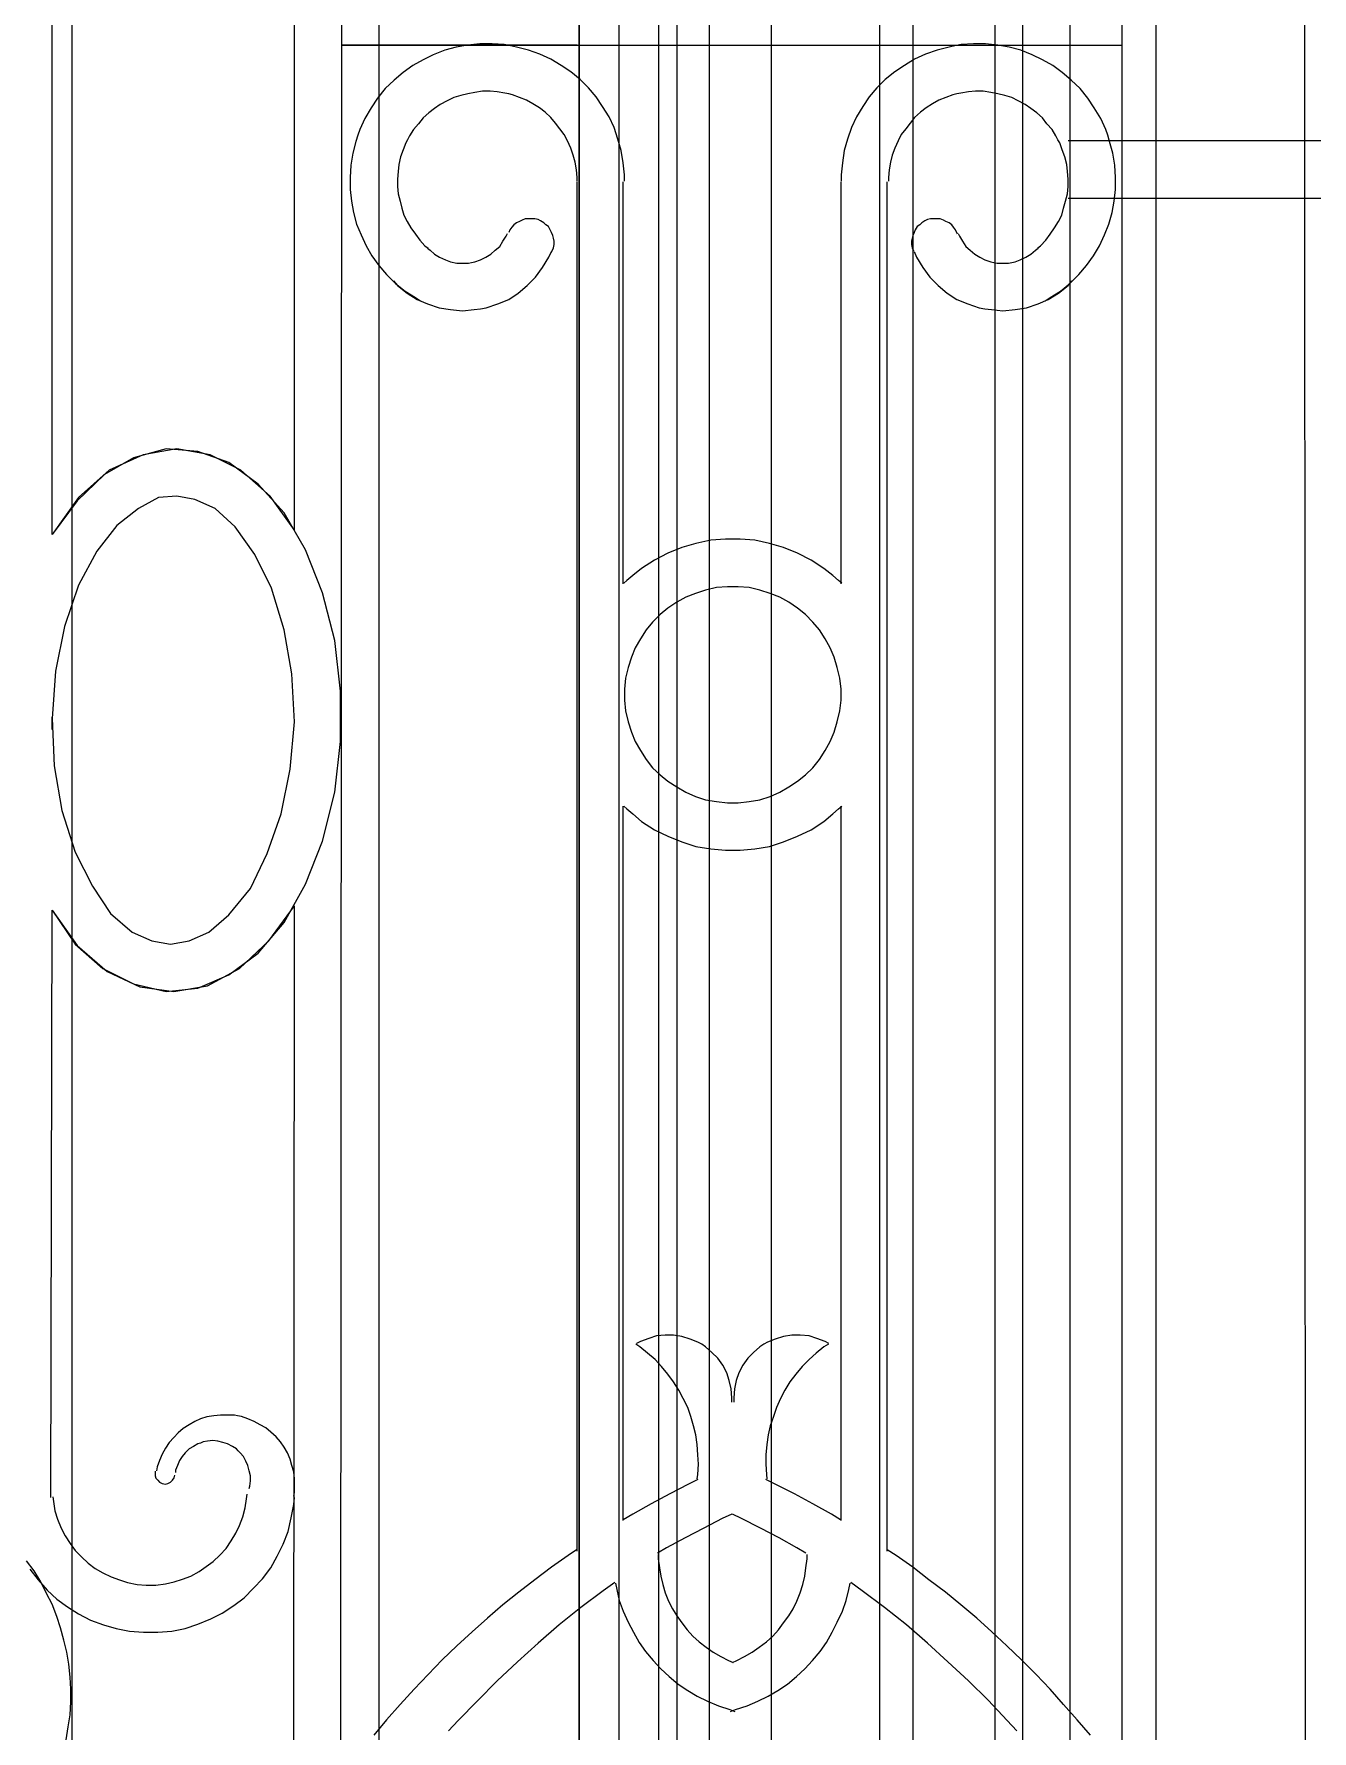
# Model space of a CAD drawing. Header units: millimetres. Extents: x -9564 to 494436, y -140371 to 4257.
# Drawn here: x 111.3905 to 111.7233, y 117.1884 to 117.6306 of the extents above; entities that cross this region are included whole.
import ezdxf
from ezdxf.enums import TextEntityAlignment as Align

# ---------------------------------------------------------------- set-up
doc = ezdxf.new("R2010")
doc.units = ezdxf.units.MM
doc.header["$MEASUREMENT"] = 0
doc.linetypes.add('SLD-Solid', pattern=[0])
for name, color, linetype, lineweight in [('0.05', 252, 'Continuous', 5), ('09-Arsiran', 8, 'Continuous', 5), ('DOOR OPENING', 4, 'SLD-Solid', 5), ('XR-KOP A3_MOZART$0$A-TXTKOP', 3, 'Continuous', 5)]:
    doc.layers.add(name, color=color, linetype=linetype, lineweight=lineweight)
doc.styles.add('HAND', font='ROMAND.SHX', dxfattribs={"width": 0.8, "height": 250})
doc.styles.add('XR-KOP A3_MOZART$0$ROMAND', font='romand.shx', dxfattribs={"height": 2, "bigfont": 'bigfont.shx'})

# ---------------------------------------------------------------- blocks, each defined once
blk = doc.blocks.new('list1')
for p, q in [((333.10533, 201.65988), (333.10533, 198.95853)), ((333.25545, 200.21619), (333.25545, 199.61619)), ((333.25545, 199.61619), (333.25545, 199.60119)), ((333.25545, 199.60119), (333.25545, 198.95853))]:
    blk.add_line(p, q)
at = {"layer": '09-Arsiran'}
for p, q in [((333.23307, 201.78762), (333.23307, 198.95853)), ((333.22078, 201.77533), (333.22078, 198.95853)), ((333.21353, 201.76809), (333.21353, 198.95853)), ((333.19218, 201.74673), (333.19218, 198.95853)), ((333.18349, 201.73804), (333.18349, 198.95853)), ((333.15534, 201.70989), (333.15533, 198.95853)), ((333.13922, 198.95853), (333.13922, 201.69377)), ((333.13075, 201.6853), (333.13075, 198.95853)), ((333.12598, 201.68054), (333.12598, 198.95853)), ((333.11561, 201.67016), (333.11561, 198.95853)), ((333.11561, 201.67016), (333.11565, 198.95853))]:
    blk.add_line(p, q, dxfattribs=at)
blk = doc.blocks.new('j1')
at = {"layer": 'DOOR OPENING'}
for p, q in [((344.13013, 198.95864), (344.13013, 201.65922)), ((344.078, 198.95853), (344.078, 201.60922))]:
    blk.add_line(p, q, dxfattribs=at)
blk.add_lwpolyline([(343.5602, 201.52922), (343.5602, 199.03853), (343.998, 199.03853), (343.998, 201.52922)], close=True, dxfattribs=at)
blk = doc.blocks.new('DRHRH')
at = {"layer": '0.05'}
for p, q in [((688.5336, -29.4371), (688.5336, -24.8574)), ((688.6944, -35.3462), (688.7012, -24.8574)), ((691.4245, -24.8574), (691.4245, -35.3462)), ((691.4245, -24.8574), (691.4245, -36.89)), ((692.0679, -36.89), (692.0635, -24.8574)), ((687.6869, -29.4528), (687.6869, -25.9297)), ((688.7012, -27.7415), (691.4245, -27.7415)), ((689.5211, -27.7415), (688.7012, -27.7415)), ((689.0586, -27.7593), (689.0184, -27.775)), ((689.0989, -27.7482), (689.0586, -27.7593)), ((689.139, -27.7415), (689.0989, -27.7482)), ((689.1814, -27.737), (689.139, -27.7415)), ((689.224, -27.737), (689.1814, -27.737)), ((689.2664, -27.7393), (689.224, -27.737)), ((689.2887, -27.7437), (689.2664, -27.7393)), ((689.3088, -27.7482), (689.2887, -27.7437)), ((689.3513, -27.7593), (689.3088, -27.7482)), ((689.3914, -27.7728), (689.3513, -27.7593)), ((690.6045, -27.7415), (691.4245, -27.7415)), ((690.7788, -27.7593), (690.7386, -27.7728)), ((690.8212, -27.7482), (690.7788, -27.7593)), ((690.8414, -27.7437), (690.8212, -27.7482)), ((690.8637, -27.7393), (690.8414, -27.7437)), ((690.9062, -27.737), (690.8637, -27.7393)), ((690.9486, -27.737), (690.9062, -27.737)), ((690.9911, -27.7415), (690.9486, -27.737)), ((691.0312, -27.7482), (690.9911, -27.7415)), ((691.0715, -27.7593), (691.0312, -27.7482)), ((691.1116, -27.775), (691.0715, -27.7593)), ((688.9469, -27.813), (688.9134, -27.8376)), ((688.9827, -27.7929), (688.9469, -27.813)), ((689.0184, -27.775), (688.9827, -27.7929)), ((689.4294, -27.7906), (689.3914, -27.7728)), ((689.4653, -27.813), (689.4294, -27.7906)), ((689.4987, -27.8353), (689.4653, -27.813)), ((690.6649, -27.813), (690.6314, -27.8353)), ((690.7006, -27.7906), (690.6649, -27.813)), ((690.7386, -27.7728), (690.7006, -27.7906)), ((691.1475, -27.7929), (691.1116, -27.775)), ((691.1832, -27.813), (691.1475, -27.7929)), ((691.2166, -27.8376), (691.1832, -27.813)), ((688.8821, -27.8643), (688.8509, -27.8935)), ((688.9134, -27.8376), (688.8821, -27.8643)), ((689.5323, -27.8622), (689.4987, -27.8353)), ((689.5613, -27.8912), (689.5323, -27.8622)), ((690.5978, -27.8622), (690.5688, -27.8912)), ((690.6314, -27.8353), (690.5978, -27.8622)), ((691.2479, -27.8643), (691.2166, -27.8376)), ((691.2792, -27.8935), (691.2479, -27.8643)), ((688.824, -27.9269), (688.8017, -27.9605)), ((688.8509, -27.8935), (688.824, -27.9269)), ((689.0676, -27.9359), (689.043, -27.9493)), ((689.0899, -27.9247), (689.0676, -27.9359)), ((689.1144, -27.918), (689.0899, -27.9247)), ((689.139, -27.9113), (689.1144, -27.918)), ((689.1636, -27.9069), (689.139, -27.9113)), ((689.1904, -27.9023), (689.1636, -27.9069)), ((689.2173, -27.9023), (689.1904, -27.9023)), ((689.2418, -27.9046), (689.2173, -27.9023)), ((689.2686, -27.909), (689.2418, -27.9046)), ((689.282, -27.9113), (689.2686, -27.909)), ((689.2954, -27.9157), (689.282, -27.9113)), ((689.32, -27.9247), (689.2954, -27.9157)), ((689.3446, -27.9336), (689.32, -27.9247)), ((689.3669, -27.947), (689.3446, -27.9336)), ((689.3893, -27.9605), (689.3669, -27.947)), ((689.5881, -27.9225), (689.5613, -27.8912)), ((689.6104, -27.956), (689.5881, -27.9225)), ((690.542, -27.9225), (690.5197, -27.956)), ((690.5688, -27.8912), (690.542, -27.9225)), ((690.7632, -27.947), (690.7408, -27.9605)), ((690.7855, -27.9336), (690.7632, -27.947)), ((690.8101, -27.9247), (690.7855, -27.9336)), ((690.8346, -27.9157), (690.8101, -27.9247)), ((690.8481, -27.9113), (690.8346, -27.9157)), ((690.8615, -27.909), (690.8481, -27.9113)), ((690.8884, -27.9046), (690.8615, -27.909)), ((690.9129, -27.9023), (690.8884, -27.9046)), ((690.9396, -27.9023), (690.9129, -27.9023)), ((690.9665, -27.9069), (690.9396, -27.9023)), ((690.9911, -27.9113), (690.9665, -27.9069)), ((691.0156, -27.918), (690.9911, -27.9113)), ((691.0402, -27.9247), (691.0156, -27.918)), ((691.0625, -27.9359), (691.0402, -27.9247)), ((691.0871, -27.9493), (691.0625, -27.9359)), ((691.3061, -27.9269), (691.2792, -27.8935)), ((691.3283, -27.9605), (691.3061, -27.9269)), ((688.7793, -27.9985), (688.7614, -28.0364)), ((688.8017, -27.9605), (688.7793, -27.9985)), ((688.9827, -27.9962), (688.967, -28.0163)), ((689.0027, -27.9783), (688.9827, -27.9962)), ((689.0229, -27.9627), (689.0027, -27.9783)), ((689.043, -27.9493), (689.0229, -27.9627)), ((689.4094, -27.976), (689.3893, -27.9605)), ((689.4294, -27.994), (689.4094, -27.976)), ((689.4451, -28.014), (689.4294, -27.994)), ((689.6327, -27.9917), (689.6104, -27.956)), ((689.6507, -28.0297), (689.6327, -27.9917)), ((690.4974, -27.9917), (690.4795, -28.0297)), ((690.5197, -27.956), (690.4974, -27.9917)), ((690.7006, -27.994), (690.6849, -28.014)), ((690.7208, -27.976), (690.7006, -27.994)), ((690.7408, -27.9605), (690.7208, -27.976)), ((691.1072, -27.9627), (691.0871, -27.9493)), ((691.1273, -27.9783), (691.1072, -27.9627)), ((691.1475, -27.9962), (691.1273, -27.9783)), ((691.1631, -28.0163), (691.1475, -27.9962)), ((691.3508, -27.9985), (691.3283, -27.9605)), ((691.3686, -28.0364), (691.3508, -27.9985)), ((688.7547, -28.0565), (688.748, -28.0789)), ((688.7614, -28.0364), (688.7547, -28.0565)), ((688.9357, -28.0587), (688.929, -28.0722)), ((688.9491, -28.0364), (688.9357, -28.0587)), ((688.967, -28.0163), (688.9491, -28.0364)), ((689.4607, -28.0342), (689.4451, -28.014)), ((689.4764, -28.0543), (689.4607, -28.0342)), ((689.4876, -28.0766), (689.4764, -28.0543)), ((689.664, -28.0699), (689.6507, -28.0297)), ((690.4795, -28.0297), (690.4661, -28.0699)), ((690.6537, -28.0543), (690.6425, -28.0766)), ((690.6694, -28.0342), (690.6537, -28.0543)), ((690.6849, -28.014), (690.6694, -28.0342)), ((691.1809, -28.0364), (691.1631, -28.0163)), ((691.1943, -28.0587), (691.1809, -28.0364)), ((691.2011, -28.0722), (691.1943, -28.0587)), ((691.3753, -28.0565), (691.3686, -28.0364)), ((691.3821, -28.0789), (691.3753, -28.0565)), ((688.7369, -28.119), (688.7302, -28.1615)), ((688.748, -28.0789), (688.7369, -28.119)), ((688.9134, -28.1079), (688.9044, -28.1325)), ((688.9223, -28.0833), (688.9134, -28.1079)), ((688.929, -28.0722), (688.9223, -28.0833)), ((689.4987, -28.1012), (689.4876, -28.0766)), ((689.5077, -28.1257), (689.4987, -28.1012)), ((689.6753, -28.1102), (689.664, -28.0699)), ((689.682, -28.1526), (689.6753, -28.1102)), ((690.4549, -28.1102), (690.4482, -28.1526)), ((690.4661, -28.0699), (690.4549, -28.1102)), ((690.6314, -28.1012), (690.6224, -28.1257)), ((690.6425, -28.0766), (690.6314, -28.1012)), ((691.2078, -28.0833), (691.2011, -28.0722)), ((691.2166, -28.1079), (691.2078, -28.0833)), ((691.2256, -28.1325), (691.2166, -28.1079)), ((691.3932, -28.119), (691.3821, -28.0789)), ((691.3999, -28.1615), (691.3932, -28.119)), ((688.7302, -28.1615), (688.728, -28.204)), ((688.8956, -28.1839), (688.8933, -28.2106)), ((688.8977, -28.1593), (688.8956, -28.1839)), ((688.9044, -28.1325), (688.8977, -28.1593)), ((689.5144, -28.1503), (689.5077, -28.1257)), ((689.5188, -28.1772), (689.5144, -28.1503)), ((689.5211, -28.204), (689.5188, -28.1772)), ((689.6864, -28.195), (689.682, -28.1526)), ((690.4482, -28.1526), (690.4437, -28.195)), ((690.6112, -28.1772), (690.6091, -28.204)), ((690.6158, -28.1503), (690.6112, -28.1772)), ((690.6224, -28.1257), (690.6158, -28.1503)), ((691.2323, -28.1593), (691.2256, -28.1325)), ((691.2346, -28.1839), (691.2323, -28.1593)), ((691.2368, -28.2106), (691.2346, -28.1839)), ((691.4021, -28.204), (691.3999, -28.1615)), ((688.728, -28.204), (688.728, -28.2464)), ((688.8933, -28.2106), (688.8933, -28.2353)), ((688.8933, -28.2353), (688.8956, -28.262)), ((689.5211, -28.2173), (689.5211, -28.204)), ((689.5211, -33.0071), (689.5211, -28.2196)), ((689.682, -29.6248), (689.682, -28.2196)), ((689.6864, -28.2173), (689.6864, -28.195)), ((690.4437, -28.195), (690.4437, -28.2173)), ((690.4437, -29.6248), (690.4437, -28.2196)), ((690.6045, -33.0071), (690.6045, -28.2196)), ((690.6091, -28.204), (690.6091, -28.2173)), ((691.2346, -28.262), (691.2368, -28.2353)), ((691.2368, -28.2353), (691.2368, -28.2106)), ((691.4021, -28.2464), (691.4021, -28.204)), ((688.728, -28.2464), (688.7324, -28.2866)), ((688.7324, -28.2866), (688.7392, -28.3269)), ((688.8956, -28.262), (688.9023, -28.2866)), ((688.9023, -28.2866), (688.9089, -28.3112)), ((691.2212, -28.3112), (691.2279, -28.2866)), ((691.2279, -28.2866), (691.2346, -28.262)), ((691.3909, -28.3269), (691.3976, -28.2866)), ((691.3976, -28.2866), (691.4021, -28.2464)), ((688.7392, -28.3269), (688.7503, -28.367)), ((688.9089, -28.3112), (688.9156, -28.3357)), ((688.9156, -28.3357), (688.9269, -28.3582)), ((688.9269, -28.3582), (688.9402, -28.3804)), ((689.3088, -28.3626), (689.2999, -28.3693)), ((689.32, -28.3582), (689.3088, -28.3626)), ((689.329, -28.3536), (689.32, -28.3582)), ((689.3401, -28.3492), (689.329, -28.3536)), ((689.3513, -28.3492), (689.3401, -28.3492)), ((689.3624, -28.3492), (689.3513, -28.3492)), ((689.3736, -28.3492), (689.3624, -28.3492)), ((689.3848, -28.3514), (689.3736, -28.3492)), ((689.3937, -28.3559), (689.3848, -28.3514)), ((689.4048, -28.3626), (689.3937, -28.3559)), ((689.4116, -28.3693), (689.4048, -28.3626)), ((690.7252, -28.3626), (690.7185, -28.3693)), ((690.7364, -28.3559), (690.7252, -28.3626)), ((690.7454, -28.3514), (690.7364, -28.3559)), ((690.7565, -28.3492), (690.7454, -28.3514)), ((690.7676, -28.3492), (690.7565, -28.3492)), ((690.7788, -28.3492), (690.7676, -28.3492)), ((690.7899, -28.3492), (690.7788, -28.3492)), ((690.8012, -28.3536), (690.7899, -28.3492)), ((690.8101, -28.3582), (690.8012, -28.3536)), ((690.8212, -28.3626), (690.8101, -28.3582)), ((690.8302, -28.3693), (690.8212, -28.3626)), ((691.1899, -28.3804), (691.2033, -28.3582)), ((691.2033, -28.3582), (691.2145, -28.3357)), ((691.2145, -28.3357), (691.2212, -28.3112)), ((691.3798, -28.367), (691.3909, -28.3269)), ((688.7503, -28.367), (688.766, -28.405)), ((688.766, -28.405), (688.7839, -28.443)), ((688.9402, -28.3804), (688.9559, -28.4027)), ((688.9559, -28.4027), (688.9714, -28.4229)), ((689.2619, -28.4273), (689.2731, -28.4094)), ((689.2731, -28.4094), (689.2776, -28.4006)), ((689.2864, -28.3872), (689.282, -28.3961)), ((689.2931, -28.3782), (689.2864, -28.3872)), ((689.2999, -28.3693), (689.2931, -28.3782)), ((689.4206, -28.376), (689.4116, -28.3693)), ((689.4273, -28.3872), (689.4206, -28.376)), ((689.4317, -28.3961), (689.4273, -28.3872)), ((689.4361, -28.4073), (689.4317, -28.3961)), ((689.4384, -28.4162), (689.4361, -28.4073)), ((689.4407, -28.4273), (689.4384, -28.4162)), ((690.6917, -28.4162), (690.6895, -28.4273)), ((690.6939, -28.4073), (690.6917, -28.4162)), ((690.6984, -28.3961), (690.6939, -28.4073)), ((690.7028, -28.3872), (690.6984, -28.3961)), ((690.7095, -28.376), (690.7028, -28.3872)), ((690.7185, -28.3693), (690.7095, -28.376)), ((690.8369, -28.3782), (690.8302, -28.3693)), ((690.8436, -28.3872), (690.8369, -28.3782)), ((690.8504, -28.4027), (690.8436, -28.3872)), ((690.8525, -28.4006), (690.8571, -28.4094)), ((690.8571, -28.4094), (690.8682, -28.4273)), ((691.1586, -28.4229), (691.1742, -28.4027)), ((691.1742, -28.4027), (691.1899, -28.3804)), ((691.3462, -28.443), (691.3642, -28.405)), ((691.3642, -28.405), (691.3798, -28.367)), ((688.7839, -28.443), (688.8039, -28.4787)), ((688.8039, -28.4787), (688.8284, -28.5123)), ((688.9714, -28.4229), (688.9893, -28.443)), ((688.9893, -28.443), (689.0006, -28.4519)), ((688.9983, -28.4519), (689.0073, -28.4586)), ((689.0073, -28.4586), (689.0229, -28.472)), ((689.0229, -28.472), (689.0407, -28.4832)), ((689.2016, -28.4832), (689.2194, -28.472)), ((689.2194, -28.472), (689.2351, -28.4586)), ((689.2351, -28.4586), (689.2507, -28.4453)), ((689.2507, -28.4453), (689.2619, -28.4273)), ((689.4227, -28.4832), (689.4317, -28.4631)), ((689.4317, -28.4653), (689.4384, -28.4497)), ((689.4384, -28.4497), (689.4407, -28.4386)), ((689.4407, -28.4386), (689.4407, -28.4273)), ((690.6895, -28.4273), (690.6895, -28.4386)), ((690.6895, -28.4386), (690.6917, -28.4497)), ((690.6917, -28.4497), (690.6962, -28.4609)), ((690.6984, -28.4631), (690.7074, -28.4832)), ((690.8682, -28.4273), (690.8794, -28.4453)), ((690.8794, -28.4453), (690.8949, -28.4586)), ((690.8949, -28.4586), (690.9106, -28.472)), ((690.9106, -28.472), (690.9285, -28.4832)), ((691.0894, -28.4832), (691.1072, -28.472)), ((691.1072, -28.472), (691.1229, -28.4586)), ((691.1229, -28.4586), (691.1318, -28.4519)), ((691.1296, -28.4519), (691.1408, -28.443)), ((691.1408, -28.443), (691.1586, -28.4229)), ((691.3016, -28.5123), (691.3262, -28.4787)), ((691.3262, -28.4787), (691.3462, -28.443)), ((688.8284, -28.5123), (688.8553, -28.5436)), ((689.0407, -28.4832), (689.0609, -28.4922)), ((689.0609, -28.4922), (689.0787, -28.4989)), ((689.0787, -28.4989), (689.101, -28.5033)), ((689.101, -28.5033), (689.1211, -28.5033)), ((689.1211, -28.5033), (689.1413, -28.5033)), ((689.1413, -28.5033), (689.1524, -28.5011)), ((689.1524, -28.5011), (689.1636, -28.4989)), ((689.1636, -28.4989), (689.1837, -28.4922)), ((689.1837, -28.4922), (689.2016, -28.4832)), ((689.3758, -28.5524), (689.4004, -28.519)), ((689.4004, -28.519), (689.4227, -28.4832)), ((690.7074, -28.4832), (690.7297, -28.519)), ((690.7297, -28.519), (690.7542, -28.5524)), ((690.9285, -28.4832), (690.9464, -28.4922)), ((690.9464, -28.4922), (690.9665, -28.4989)), ((690.9665, -28.4989), (690.9776, -28.5011)), ((690.9776, -28.5011), (690.9888, -28.5033)), ((690.9888, -28.5033), (691.0089, -28.5033)), ((691.0089, -28.5033), (691.0291, -28.5033)), ((691.0291, -28.5033), (691.0514, -28.4989)), ((691.0514, -28.4989), (691.0692, -28.4922)), ((691.0692, -28.4922), (691.0894, -28.4832)), ((691.2748, -28.5436), (691.3016, -28.5123)), ((688.8553, -28.5436), (688.8866, -28.5749)), ((688.8799, -28.5659), (688.8933, -28.5816)), ((688.8866, -28.5749), (688.9201, -28.6016)), ((688.8933, -28.5816), (688.9269, -28.6083)), ((689.3156, -28.6083), (689.3468, -28.5816)), ((689.3468, -28.5816), (689.3758, -28.5524)), ((690.7542, -28.5524), (690.7832, -28.5816)), ((690.7832, -28.5816), (690.8145, -28.6083)), ((691.2033, -28.6083), (691.2368, -28.5816)), ((691.2101, -28.6016), (691.2435, -28.5749)), ((691.2368, -28.5816), (691.2502, -28.5659)), ((691.2435, -28.5749), (691.2748, -28.5436)), ((688.9201, -28.6016), (688.9559, -28.624)), ((688.9269, -28.6083), (688.9626, -28.6307)), ((688.9559, -28.624), (688.9737, -28.6351)), ((688.9626, -28.6307), (688.9983, -28.6463)), ((688.9983, -28.6463), (689.0386, -28.6597)), ((689.2038, -28.6597), (689.244, -28.6463)), ((689.244, -28.6463), (689.282, -28.6307)), ((689.282, -28.6307), (689.3156, -28.6083)), ((690.8145, -28.6083), (690.8481, -28.6307)), ((690.8481, -28.6307), (690.8861, -28.6463)), ((690.8861, -28.6463), (690.9262, -28.6597)), ((691.0916, -28.6597), (691.1318, -28.6463)), ((691.1318, -28.6463), (691.1675, -28.6307)), ((691.1564, -28.6351), (691.1742, -28.624)), ((691.1675, -28.6307), (691.2033, -28.6083)), ((691.1742, -28.624), (691.2101, -28.6016)), ((689.0386, -28.6597), (689.0787, -28.6664)), ((689.0787, -28.6664), (689.1211, -28.6709)), ((689.1211, -28.6709), (689.1614, -28.6664)), ((689.1614, -28.6664), (689.1837, -28.6641)), ((689.1837, -28.6641), (689.2038, -28.6597)), ((690.9262, -28.6597), (690.9464, -28.6641)), ((690.9464, -28.6641), (690.9688, -28.6664)), ((690.9688, -28.6664), (691.0089, -28.6709)), ((691.0089, -28.6709), (691.0514, -28.6664)), ((691.0514, -28.6664), (691.0916, -28.6597)), ((687.9706, -29.1847), (687.87, -29.2428)), ((688.0042, -29.1736), (687.8858, -29.2271)), ((688.0846, -29.1534), (687.9706, -29.1847)), ((688.1226, -29.1534), (688.0042, -29.1736)), ((688.1963, -29.1624), (688.0846, -29.1534)), ((688.2387, -29.1736), (688.1226, -29.1534)), ((688.3035, -29.2004), (688.1963, -29.1624)), ((688.3459, -29.2271), (688.2387, -29.1736)), ((687.87, -29.2428), (687.774, -29.3344)), ((687.8858, -29.2271), (687.7785, -29.3233)), ((688.4063, -29.2763), (688.3035, -29.2004)), ((688.4487, -29.3187), (688.3459, -29.2271)), ((688.4979, -29.3768), (688.4063, -29.2763)), ((687.7785, -29.3233), (687.6869, -29.4528)), ((687.774, -29.3344), (687.6869, -29.4528)), ((687.9885, -29.3613), (687.9126, -29.4215)), ((688.0578, -29.3233), (687.9885, -29.3613)), ((688.1226, -29.3187), (688.0578, -29.3233)), ((688.185, -29.33), (688.1226, -29.3187)), ((688.2566, -29.3613), (688.185, -29.33)), ((688.3259, -29.426), (688.2566, -29.3613)), ((688.5336, -29.4371), (688.4487, -29.3187)), ((687.9126, -29.4215), (687.8433, -29.5108)), ((688.3952, -29.5221), (688.3259, -29.426)), ((688.5716, -29.5064), (688.4979, -29.3768)), ((689.9365, -29.4841), (689.8874, -29.4974)), ((689.988, -29.4728), (689.9365, -29.4841)), ((690.0394, -29.4684), (689.988, -29.4728)), ((690.0907, -29.4684), (690.0394, -29.4684)), ((690.1421, -29.4728), (690.0907, -29.4684)), ((690.1935, -29.4841), (690.1421, -29.4728)), ((690.2427, -29.4974), (690.1935, -29.4841)), ((687.8433, -29.5108), (687.7785, -29.6293)), ((688.4532, -29.6404), (688.3952, -29.5221)), ((688.6319, -29.6561), (688.5716, -29.5064)), ((689.7914, -29.5421), (689.7467, -29.5712)), ((689.8383, -29.5175), (689.7914, -29.5421)), ((689.8874, -29.4974), (689.8383, -29.5175)), ((690.2918, -29.5175), (690.2427, -29.4974)), ((690.3387, -29.5421), (690.2918, -29.5175)), ((690.3834, -29.5712), (690.3387, -29.5421)), ((689.7154, -29.5958), (689.6953, -29.6137)), ((689.7467, -29.5712), (689.7154, -29.5958)), ((690.4147, -29.5958), (690.3834, -29.5712)), ((690.4348, -29.6137), (690.4147, -29.5958)), ((687.7785, -29.6293), (687.7293, -29.7745)), ((688.4979, -29.7857), (688.4532, -29.6404)), ((688.6743, -29.8237), (688.6319, -29.6561)), ((689.6953, -29.6137), (689.6841, -29.6225)), ((689.9344, -29.6583), (689.9008, -29.6717)), ((689.9701, -29.6471), (689.9344, -29.6583)), ((690.0081, -29.6382), (689.9701, -29.6471)), ((690.0461, -29.636), (690.0081, -29.6382)), ((690.0661, -29.636), (690.0461, -29.636)), ((690.0841, -29.636), (690.0661, -29.636)), ((690.122, -29.6382), (690.0841, -29.636)), ((690.16, -29.6471), (690.122, -29.6382)), ((690.1957, -29.6583), (690.16, -29.6471)), ((690.2292, -29.6717), (690.1957, -29.6583)), ((690.4459, -29.6225), (690.4348, -29.6137)), ((689.8383, -29.7097), (689.8115, -29.7321)), ((689.8695, -29.6895), (689.8383, -29.7097)), ((689.9008, -29.6717), (689.8695, -29.6895)), ((690.2605, -29.6895), (690.2292, -29.6717)), ((690.2918, -29.7097), (690.2605, -29.6895)), ((690.3187, -29.7321), (690.2918, -29.7097)), ((687.7293, -29.7745), (687.6981, -29.9308)), ((688.5247, -29.9398), (688.4979, -29.7857)), ((689.7624, -29.7857), (689.7423, -29.817)), ((689.7847, -29.7588), (689.7624, -29.7857)), ((689.8115, -29.7321), (689.7847, -29.7588)), ((690.3454, -29.7588), (690.3187, -29.7321)), ((690.3678, -29.7857), (690.3454, -29.7588)), ((690.3878, -29.817), (690.3678, -29.7857)), ((688.6944, -30.0001), (688.6743, -29.8237)), ((689.7423, -29.817), (689.7244, -29.8482)), ((690.4058, -29.8482), (690.3878, -29.817)), ((689.711, -29.8817), (689.6998, -29.9175)), ((689.7244, -29.8482), (689.711, -29.8817)), ((690.4191, -29.8817), (690.4058, -29.8482)), ((690.4304, -29.9175), (690.4191, -29.8817)), ((687.6981, -29.9308), (687.6869, -30.0962)), ((688.5336, -30.1074), (688.5247, -29.9398)), ((689.6908, -29.9554), (689.6864, -29.9934)), ((689.6998, -29.9175), (689.6908, -29.9554)), ((690.4392, -29.9554), (690.4304, -29.9175)), ((690.4437, -29.9934), (690.4392, -29.9554)), ((688.6944, -30.1767), (688.6944, -30.0001)), ((689.6864, -29.9934), (689.6864, -30.0135)), ((689.6864, -30.0135), (689.6864, -30.0314)), ((690.4437, -30.0135), (690.4437, -29.9934)), ((690.4437, -30.0314), (690.4437, -30.0135)), ((689.6864, -30.0314), (689.6908, -30.0694)), ((689.6908, -30.0694), (689.6998, -30.1074)), ((690.4304, -30.1074), (690.4392, -30.0694)), ((690.4392, -30.0694), (690.4437, -30.0314)), ((687.6869, -30.1342), (687.6869, -30.0917)), ((687.6869, -30.0962), (687.6936, -30.2615)), ((688.518, -30.2727), (688.5336, -30.1074)), ((689.6998, -30.1074), (689.711, -30.1431)), ((690.4191, -30.1431), (690.4304, -30.1074)), ((688.6743, -30.3531), (688.6944, -30.1767)), ((689.711, -30.1431), (689.7244, -30.1767)), ((689.7244, -30.1767), (689.7423, -30.2079)), ((690.3878, -30.2079), (690.4058, -30.1767)), ((690.4058, -30.1767), (690.4191, -30.1431)), ((687.6936, -30.2615), (687.7205, -30.4179)), ((689.7423, -30.2079), (689.7624, -30.2392)), ((689.7624, -30.2392), (689.7847, -30.2682)), ((690.3454, -30.2682), (690.3678, -30.2392)), ((690.3678, -30.2392), (690.3878, -30.2079)), ((688.4867, -30.4291), (688.518, -30.2727)), ((689.7847, -30.2682), (689.8115, -30.2928)), ((689.8115, -30.2928), (689.8383, -30.3151)), ((689.8383, -30.3151), (689.8695, -30.3352)), ((690.2605, -30.3352), (690.2918, -30.3151)), ((690.2918, -30.3151), (690.3187, -30.2928)), ((690.3187, -30.2928), (690.3454, -30.2682)), ((688.6319, -30.5251), (688.6743, -30.3531)), ((689.8695, -30.3352), (689.9008, -30.3531)), ((689.9008, -30.3531), (689.9344, -30.3688)), ((689.9344, -30.3688), (689.9701, -30.3799)), ((689.9701, -30.3799), (690.0081, -30.3866)), ((690.122, -30.3866), (690.16, -30.3799)), ((690.16, -30.3799), (690.1957, -30.3688)), ((690.1957, -30.3688), (690.2292, -30.3531)), ((690.2292, -30.3531), (690.2605, -30.3352)), ((687.7205, -30.4179), (687.7673, -30.5631)), ((688.4376, -30.5676), (688.4867, -30.4291)), ((689.682, -32.9), (689.682, -30.4022)), ((689.6841, -30.4022), (689.6953, -30.4112)), ((689.6953, -30.4112), (689.7154, -30.4291)), ((689.7154, -30.4291), (689.7467, -30.4559)), ((690.0081, -30.3866), (690.0461, -30.3911)), ((690.0461, -30.3911), (690.0661, -30.3911)), ((690.0661, -30.3911), (690.0841, -30.3911)), ((690.0841, -30.3911), (690.122, -30.3866)), ((690.3834, -30.4559), (690.4147, -30.4291)), ((690.4147, -30.4291), (690.4348, -30.4112)), ((690.4348, -30.4112), (690.4459, -30.4022)), ((690.4437, -32.9), (690.4437, -30.4022)), ((689.7467, -30.4559), (689.7914, -30.4849)), ((689.7914, -30.4849), (689.8383, -30.5072)), ((690.2918, -30.5072), (690.3387, -30.4849)), ((690.3387, -30.4849), (690.3834, -30.4559)), ((688.5716, -30.6748), (688.6319, -30.5251)), ((689.8383, -30.5072), (689.8874, -30.5274)), ((689.8874, -30.5274), (689.9365, -30.5429)), ((689.9365, -30.5429), (689.988, -30.5519)), ((689.988, -30.5519), (690.0394, -30.5564)), ((690.0394, -30.5564), (690.0907, -30.5564)), ((690.0907, -30.5564), (690.1421, -30.5519)), ((690.1421, -30.5519), (690.1935, -30.5429)), ((690.1935, -30.5429), (690.2427, -30.5274)), ((690.2427, -30.5274), (690.2918, -30.5072)), ((687.7673, -30.5631), (687.8276, -30.6815)), ((688.3795, -30.6905), (688.4376, -30.5676)), ((688.4979, -30.8089), (688.5716, -30.6748)), ((687.8276, -30.6815), (687.8902, -30.7776)), ((688.3035, -30.7821), (688.3795, -30.6905)), ((687.6825, -32.8196), (687.6869, -30.7664)), ((687.6869, -30.7664), (687.7673, -30.8848)), ((687.6869, -30.7664), (687.774, -30.8893)), ((687.8902, -30.7776), (687.9662, -30.8424)), ((688.2343, -30.8424), (688.3035, -30.7821)), ((688.4443, -30.8736), (688.5336, -30.7508)), ((688.5292, -35.3462), (688.5336, -30.7508)), ((687.9662, -30.8424), (688.0355, -30.8736)), ((688.165, -30.8736), (688.2343, -30.8424)), ((688.4063, -30.9161), (688.4979, -30.8089)), ((687.7673, -30.8848), (687.8633, -30.9698)), ((687.774, -30.8893), (687.879, -30.9809)), ((688.0355, -30.8736), (688.1002, -30.8848)), ((688.1002, -30.8848), (688.165, -30.8736)), ((688.3415, -30.9698), (688.4443, -30.8736)), ((687.8633, -30.9698), (687.9706, -31.0233)), ((688.2297, -31.0301), (688.3415, -30.9698)), ((688.3035, -30.9921), (688.4063, -30.9161)), ((687.879, -30.9809), (687.993, -31.0345)), ((687.9706, -31.0233), (688.0846, -31.0502)), ((688.1113, -31.0502), (688.2297, -31.0301)), ((688.1963, -31.0389), (688.3035, -30.9921)), ((687.993, -31.0345), (688.1113, -31.0502)), ((688.0846, -31.0502), (688.1963, -31.0389)), ((689.7423, -32.2744), (689.7288, -32.2811)), ((689.7713, -32.2632), (689.7423, -32.2744)), ((689.7981, -32.2543), (689.7713, -32.2632)), ((689.8294, -32.252), (689.7981, -32.2543)), ((689.8584, -32.252), (689.8294, -32.252)), ((689.8874, -32.2566), (689.8584, -32.252)), ((689.9165, -32.2654), (689.8874, -32.2566)), ((689.9433, -32.2766), (689.9165, -32.2654)), ((689.9567, -32.2833), (689.9433, -32.2766)), ((690.1868, -32.2766), (690.1734, -32.2833)), ((690.2137, -32.2654), (690.1868, -32.2766)), ((690.2427, -32.2566), (690.2137, -32.2654)), ((690.2717, -32.252), (690.2427, -32.2566)), ((690.3007, -32.252), (690.2717, -32.252)), ((690.332, -32.2543), (690.3007, -32.252)), ((690.3588, -32.2632), (690.332, -32.2543)), ((690.3878, -32.2744), (690.3588, -32.2632)), ((690.4012, -32.2811), (690.3878, -32.2744)), ((689.74, -32.2923), (689.7265, -32.2833)), ((689.7668, -32.3146), (689.74, -32.2923)), ((689.7935, -32.337), (689.7668, -32.3146)), ((689.816, -32.3616), (689.7935, -32.337)), ((689.9701, -32.2923), (689.9567, -32.2833)), ((689.9924, -32.3123), (689.9701, -32.2923)), ((690.0125, -32.3324), (689.9924, -32.3123)), ((690.0304, -32.357), (690.0125, -32.3324)), ((690.1175, -32.3324), (690.0997, -32.357)), ((690.1377, -32.3123), (690.1175, -32.3324)), ((690.16, -32.2923), (690.1377, -32.3123)), ((690.1734, -32.2833), (690.16, -32.2923)), ((690.332, -32.337), (690.3074, -32.3616)), ((690.3565, -32.3146), (690.332, -32.337)), ((690.3834, -32.2923), (690.3565, -32.3146)), ((690.3991, -32.2833), (690.3834, -32.2923)), ((689.8383, -32.3883), (689.816, -32.3616)), ((689.8584, -32.4151), (689.8383, -32.3883)), ((690.0438, -32.3839), (690.0304, -32.357)), ((690.0528, -32.4107), (690.0438, -32.3839)), ((690.0862, -32.3839), (690.0774, -32.4107)), ((690.0997, -32.357), (690.0862, -32.3839)), ((690.2851, -32.3883), (690.265, -32.4151)), ((690.3074, -32.3616), (690.2851, -32.3883)), ((689.8763, -32.4442), (689.8584, -32.4151)), ((689.892, -32.4732), (689.8763, -32.4442)), ((690.0594, -32.4397), (690.0528, -32.4107)), ((690.0617, -32.471), (690.0594, -32.4397)), ((690.0707, -32.4397), (690.0684, -32.471)), ((690.0774, -32.4107), (690.0707, -32.4397)), ((690.2471, -32.4442), (690.2315, -32.4732)), ((690.265, -32.4151), (690.2471, -32.4442)), ((689.9075, -32.5044), (689.892, -32.4732)), ((689.9187, -32.5357), (689.9075, -32.5044)), ((690.0617, -32.4866), (690.0617, -32.471)), ((690.0684, -32.471), (690.0684, -32.4866)), ((690.2181, -32.5044), (690.207, -32.5357)), ((690.2315, -32.4732), (690.2181, -32.5044)), ((688.165, -32.5649), (688.1449, -32.5783)), ((688.185, -32.5536), (688.165, -32.5649)), ((688.2052, -32.5447), (688.185, -32.5536)), ((688.2276, -32.538), (688.2052, -32.5447)), ((688.2522, -32.5336), (688.2276, -32.538)), ((688.2745, -32.5313), (688.2522, -32.5336)), ((688.299, -32.5313), (688.2745, -32.5313)), ((688.3236, -32.5313), (688.299, -32.5313)), ((688.3347, -32.5336), (688.3236, -32.5313)), ((688.3482, -32.5357), (688.3347, -32.5336)), ((688.3705, -32.5447), (688.3482, -32.5357)), ((688.3929, -32.5536), (688.3705, -32.5447)), ((688.413, -32.5649), (688.3929, -32.5536)), ((688.433, -32.576), (688.413, -32.5649)), ((689.9277, -32.5693), (689.9187, -32.5357)), ((689.9365, -32.6006), (689.9277, -32.5693)), ((690.1957, -32.5693), (690.1891, -32.6006)), ((690.207, -32.5357), (690.1957, -32.5693)), ((688.0957, -32.6274), (688.0823, -32.6474)), ((688.1113, -32.6094), (688.0957, -32.6274)), ((688.127, -32.5939), (688.1113, -32.6094)), ((688.1449, -32.5783), (688.127, -32.5939)), ((688.1963, -32.6319), (688.1806, -32.6407)), ((688.2052, -32.6296), (688.1963, -32.6319)), ((688.2142, -32.6251), (688.2052, -32.6296)), ((688.2297, -32.6229), (688.2142, -32.6251)), ((688.2476, -32.6207), (688.2297, -32.6229)), ((688.2655, -32.6229), (688.2476, -32.6207)), ((688.2834, -32.6274), (688.2655, -32.6229)), ((688.299, -32.6319), (688.2834, -32.6274)), ((688.3169, -32.6407), (688.299, -32.6319)), ((688.4509, -32.5916), (688.433, -32.576)), ((688.4689, -32.6073), (688.4509, -32.5916)), ((688.4844, -32.6251), (688.4689, -32.6073)), ((688.4979, -32.643), (688.4844, -32.6251)), ((689.9411, -32.634), (689.9365, -32.6006)), ((689.9433, -32.6698), (689.9411, -32.634)), ((690.1845, -32.634), (690.1801, -32.6698)), ((690.1891, -32.6006), (690.1845, -32.634)), ((688.0622, -32.6899), (688.0533, -32.7123)), ((688.0712, -32.6676), (688.0622, -32.6899)), ((688.0823, -32.6474), (688.0712, -32.6676)), ((688.1315, -32.6899), (688.1248, -32.7078)), ((688.1405, -32.6766), (688.1315, -32.6899)), ((688.1516, -32.6631), (688.1405, -32.6766)), ((688.165, -32.6497), (688.1516, -32.6631)), ((688.1806, -32.6407), (688.165, -32.6497)), ((688.3303, -32.6497), (688.3169, -32.6407)), ((688.337, -32.6564), (688.3303, -32.6497)), ((688.3437, -32.6631), (688.337, -32.6564)), ((688.3549, -32.6766), (688.3437, -32.6631)), ((688.3639, -32.6921), (688.3549, -32.6766)), ((688.3705, -32.7078), (688.3639, -32.6921)), ((688.509, -32.6631), (688.4979, -32.643)), ((688.518, -32.6854), (688.509, -32.6631)), ((688.5247, -32.7078), (688.518, -32.6854)), ((689.9455, -32.7033), (689.9433, -32.6698)), ((690.1801, -32.6698), (690.1801, -32.7033)), ((688.0466, -32.7279), (688.0466, -32.7436)), ((688.0466, -32.7436), (688.0488, -32.7524)), ((688.0488, -32.7524), (688.0555, -32.7591)), ((688.0533, -32.7123), (688.051, -32.7257)), ((688.1069, -32.7591), (688.1136, -32.7503)), ((688.1136, -32.7503), (688.1159, -32.7413)), ((688.1248, -32.7078), (688.118, -32.7234)), ((688.118, -32.7234), (688.118, -32.7324)), ((688.375, -32.7257), (688.3705, -32.7078)), ((688.3795, -32.7436), (688.375, -32.7257)), ((688.3795, -32.7614), (688.3795, -32.7436)), ((688.5313, -32.7301), (688.5247, -32.7078)), ((688.5336, -32.7547), (688.5313, -32.7301)), ((689.9411, -32.7547), (689.9433, -32.7391)), ((689.9433, -32.7391), (689.9455, -32.7033)), ((690.1801, -32.7033), (690.1824, -32.7391)), ((690.1824, -32.7391), (690.1845, -32.7547)), ((688.0555, -32.7591), (688.0622, -32.7659)), ((688.0622, -32.7659), (688.0712, -32.7703)), ((688.0712, -32.7703), (688.0823, -32.7726)), ((688.0823, -32.7726), (688.0913, -32.7703)), ((688.0913, -32.7703), (688.1002, -32.7659)), ((688.1002, -32.7659), (688.1069, -32.7591)), ((688.366, -32.824), (688.3683, -32.8083)), ((688.375, -32.7883), (688.3772, -32.7793)), ((688.3772, -32.7793), (688.3795, -32.7614)), ((688.5313, -32.815), (688.5336, -32.8016)), ((688.5336, -32.777), (688.5336, -32.7547)), ((688.5336, -32.8016), (688.5336, -32.777)), ((689.845, -32.8061), (689.7803, -32.8418)), ((689.9098, -32.7726), (689.845, -32.8061)), ((689.9433, -32.757), (689.9098, -32.7726)), ((690.2137, -32.7726), (690.1801, -32.757)), ((690.2807, -32.8061), (690.2137, -32.7726)), ((690.3454, -32.8418), (690.2807, -32.8061)), ((687.6892, -32.8173), (687.6913, -32.8329)), ((687.6913, -32.8329), (687.6959, -32.8664)), ((687.6959, -32.8664), (687.7048, -32.8954)), ((688.3526, -32.8866), (688.3616, -32.8553)), ((688.3616, -32.8553), (688.366, -32.824)), ((688.5224, -32.891), (688.5313, -32.8441)), ((688.5313, -32.8441), (688.5336, -32.8196)), ((689.7803, -32.8418), (689.7154, -32.8776)), ((690.4102, -32.8776), (690.3454, -32.8418)), ((687.7048, -32.8954), (687.7182, -32.9267)), ((687.7182, -32.9267), (687.7316, -32.9536)), ((688.328, -32.9446), (688.3415, -32.9178)), ((688.3415, -32.9178), (688.3526, -32.8866)), ((688.5113, -32.9378), (688.5224, -32.891)), ((689.7154, -32.8776), (689.682, -32.8977)), ((689.9634, -32.9267), (689.8985, -32.9603)), ((690.0282, -32.8933), (689.9634, -32.9267)), ((690.0617, -32.8776), (690.0282, -32.8933)), ((690.0952, -32.8933), (690.064, -32.8776)), ((690.1622, -32.9267), (690.0952, -32.8933)), ((690.227, -32.9603), (690.1622, -32.9267)), ((690.4415, -32.8977), (690.4102, -32.8776)), ((687.7316, -32.9536), (687.7495, -32.9804)), ((687.7495, -32.9804), (687.7673, -33.005)), ((688.2946, -32.9983), (688.3125, -32.9714)), ((688.3125, -32.9714), (688.328, -32.9446)), ((688.4733, -33.025), (688.4934, -32.9826)), ((688.4934, -32.9826), (688.5113, -32.9378)), ((689.8985, -32.9603), (689.8338, -32.996)), ((690.2895, -32.996), (690.227, -32.9603)), ((687.6243, -33.0764), (687.5975, -33.0407)), ((687.7673, -33.005), (687.7896, -33.0273)), ((687.7896, -33.0273), (687.812, -33.0496)), ((687.812, -33.0496), (687.8366, -33.0674)), ((688.2253, -33.0608), (688.2499, -33.0428)), ((688.2499, -33.0428), (688.2722, -33.0206)), ((688.2722, -33.0206), (688.2946, -32.9983)), ((688.4509, -33.0653), (688.4733, -33.025)), ((689.4898, -33.0228), (689.4317, -33.063)), ((689.5188, -33.0027), (689.4898, -33.0228)), ((689.8338, -32.996), (689.8025, -33.0138)), ((689.8048, -33.0183), (689.8048, -33.034)), ((689.8048, -33.034), (689.8093, -33.0653)), ((690.3208, -33.0138), (690.2895, -32.996)), ((690.3208, -33.0653), (690.3254, -33.034)), ((690.3254, -33.034), (690.3254, -33.0183)), ((690.6358, -33.0228), (690.6045, -33.0027)), ((690.6939, -33.063), (690.6358, -33.0228)), ((687.6088, -33.0697), (687.6378, -33.1077)), ((687.6466, -33.1144), (687.6243, -33.0764)), ((687.6378, -33.1077), (687.669, -33.1434)), ((687.8366, -33.0674), (687.8633, -33.0831)), ((687.8633, -33.0831), (687.8925, -33.0965)), ((687.8925, -33.0965), (687.9215, -33.1077)), ((687.9215, -33.1077), (687.9505, -33.1166)), ((688.1136, -33.1144), (688.1426, -33.1054)), ((688.1426, -33.1054), (688.1717, -33.0943)), ((688.1717, -33.0943), (688.2007, -33.0787)), ((688.2007, -33.0787), (688.2253, -33.0608)), ((688.3906, -33.1367), (688.4219, -33.1033)), ((688.4219, -33.1033), (688.4509, -33.0653)), ((689.3736, -33.1077), (689.3177, -33.1501)), ((689.4317, -33.063), (689.3736, -33.1077)), ((689.8093, -33.0653), (689.8137, -33.0943)), ((689.8137, -33.0943), (689.8204, -33.1233)), ((690.3097, -33.1233), (690.3164, -33.0943)), ((690.3164, -33.0943), (690.3208, -33.0653)), ((690.7498, -33.1077), (690.6939, -33.063)), ((690.8079, -33.1501), (690.7498, -33.1077)), ((687.6668, -33.1546), (687.6466, -33.1144)), ((687.6869, -33.1926), (687.6668, -33.1546)), ((687.669, -33.1434), (687.7025, -33.1747)), ((687.9505, -33.1166), (687.984, -33.1233)), ((687.984, -33.1233), (688.0153, -33.1256)), ((688.0153, -33.1256), (688.0332, -33.1256)), ((688.0332, -33.1256), (688.0488, -33.1256)), ((688.0488, -33.1256), (688.0823, -33.1211)), ((688.0823, -33.1211), (688.1136, -33.1144)), ((688.3572, -33.1703), (688.3906, -33.1367)), ((689.3177, -33.1501), (689.2619, -33.1948)), ((689.6127, -33.1457), (689.5344, -33.2037)), ((689.6528, -33.1166), (689.6127, -33.1457)), ((689.6551, -33.1188), (689.6595, -33.1413)), ((689.6595, -33.1413), (689.6685, -33.1791)), ((689.8204, -33.1233), (689.8294, -33.1524)), ((689.8294, -33.1524), (689.8405, -33.1814)), ((690.2895, -33.1814), (690.3007, -33.1524)), ((690.3007, -33.1524), (690.3097, -33.1233)), ((690.4615, -33.1791), (690.4705, -33.1413)), ((690.4705, -33.1413), (690.475, -33.1188)), ((690.5174, -33.1457), (690.4772, -33.1166)), ((690.5957, -33.2037), (690.5174, -33.1457)), ((690.8615, -33.1948), (690.8079, -33.1501)), ((687.7025, -33.235), (687.6869, -33.1926)), ((687.7025, -33.1747), (687.7405, -33.2015)), ((687.7405, -33.2015), (687.7785, -33.2261)), ((687.7785, -33.2261), (687.8209, -33.2484)), ((688.2409, -33.244), (688.2812, -33.2238)), ((688.2812, -33.2238), (688.3213, -33.197)), ((688.3213, -33.197), (688.3572, -33.1703)), ((689.2619, -33.1948), (689.2083, -33.2417)), ((689.5344, -33.2037), (689.4585, -33.2641)), ((689.6685, -33.1791), (689.682, -33.2171)), ((689.682, -33.2171), (689.6998, -33.2551)), ((689.8405, -33.1814), (689.854, -33.2083)), ((689.854, -33.2083), (689.8695, -33.2328)), ((690.2605, -33.2328), (690.2761, -33.2083)), ((690.2761, -33.2083), (690.2895, -33.1814)), ((690.4304, -33.2551), (690.4482, -33.2171)), ((690.4482, -33.2171), (690.4615, -33.1791)), ((690.6716, -33.2641), (690.5957, -33.2037)), ((690.9174, -33.2417), (690.8615, -33.1948)), ((687.7159, -33.2753), (687.7025, -33.235)), ((687.7271, -33.3177), (687.7159, -33.2753)), ((687.8209, -33.2484), (687.8656, -33.2641)), ((687.8656, -33.2641), (687.9103, -33.2774)), ((687.9103, -33.2774), (687.9572, -33.2864)), ((687.9572, -33.2864), (688.0063, -33.2908)), ((688.0555, -33.2908), (688.1046, -33.2864)), ((688.1046, -33.2864), (688.1516, -33.2774)), ((688.1516, -33.2774), (688.1963, -33.2618)), ((688.1963, -33.2618), (688.2409, -33.244)), ((689.2083, -33.2417), (689.1547, -33.2887)), ((689.4585, -33.2641), (689.3848, -33.3288)), ((689.6998, -33.2551), (689.7177, -33.2908)), ((689.8695, -33.2328), (689.8874, -33.2574)), ((689.8874, -33.2574), (689.9053, -33.282)), ((689.9053, -33.282), (689.9254, -33.3043)), ((690.2047, -33.3043), (690.2248, -33.282)), ((690.2248, -33.282), (690.2427, -33.2574)), ((690.2427, -33.2574), (690.2605, -33.2328)), ((690.4124, -33.2908), (690.4304, -33.2551)), ((690.7454, -33.3288), (690.6716, -33.2641)), ((690.9709, -33.2887), (690.9174, -33.2417)), ((687.7383, -33.3601), (687.7271, -33.3177)), ((688.0063, -33.2908), (688.0309, -33.2908)), ((688.0309, -33.2908), (688.0555, -33.2908)), ((689.101, -33.3378), (689.0497, -33.387)), ((689.1547, -33.2887), (689.101, -33.3378)), ((689.3848, -33.3288), (689.3133, -33.3937)), ((689.7177, -33.2908), (689.7377, -33.3267)), ((689.7377, -33.3267), (689.7601, -33.3578)), ((689.9254, -33.3043), (689.9478, -33.3244)), ((689.9478, -33.3244), (689.9724, -33.3423)), ((689.9724, -33.3423), (689.997, -33.3601)), ((690.1332, -33.3601), (690.1578, -33.3423)), ((690.1578, -33.3423), (690.1824, -33.3244)), ((690.1824, -33.3244), (690.2047, -33.3043)), ((690.37, -33.3578), (690.3924, -33.3267)), ((690.3924, -33.3267), (690.4124, -33.2908)), ((690.8168, -33.3937), (690.7454, -33.3288)), ((691.0224, -33.3378), (690.9709, -33.2887)), ((691.0738, -33.387), (691.0224, -33.3378)), ((687.745, -33.4025), (687.7383, -33.3601)), ((687.7495, -33.4473), (687.745, -33.4025)), ((689.0497, -33.387), (689.0006, -33.4383)), ((689.3133, -33.3937), (689.2418, -33.4607)), ((689.7601, -33.3578), (689.787, -33.3891)), ((689.787, -33.3891), (689.8137, -33.4183)), ((689.997, -33.3601), (690.0237, -33.3758)), ((690.0237, -33.3758), (690.0505, -33.3891)), ((690.0505, -33.3891), (690.0661, -33.3958)), ((690.064, -33.3958), (690.0795, -33.3891)), ((690.0795, -33.3891), (690.1064, -33.3758)), ((690.1064, -33.3758), (690.1332, -33.3601)), ((690.3164, -33.4183), (690.3432, -33.3891)), ((690.3432, -33.3891), (690.37, -33.3578)), ((690.8884, -33.4607), (690.8168, -33.3937)), ((691.1251, -33.4383), (691.0738, -33.387)), ((687.7518, -33.4897), (687.7495, -33.4473)), ((689.0006, -33.4383), (688.9514, -33.4897)), ((689.2418, -33.4607), (689.1726, -33.53)), ((689.8137, -33.4183), (689.8428, -33.445)), ((689.8428, -33.445), (689.874, -33.4718)), ((690.2561, -33.4718), (690.2874, -33.445)), ((690.2874, -33.445), (690.3164, -33.4183)), ((690.9575, -33.5277), (690.8884, -33.4607)), ((691.1742, -33.4897), (691.1251, -33.4383)), ((687.7518, -33.5344), (687.7518, -33.4897)), ((688.9514, -33.4897), (688.9023, -33.5434)), ((689.874, -33.4718), (689.9075, -33.4941)), ((689.9075, -33.4941), (689.9411, -33.5143)), ((689.9411, -33.5143), (689.9768, -33.5321)), ((690.1532, -33.5321), (690.1891, -33.5143)), ((690.1891, -33.5143), (690.2225, -33.4941)), ((690.2225, -33.4941), (690.2561, -33.4718)), ((691.2212, -33.5434), (691.1742, -33.4897)), ((687.7428, -33.6215), (687.7495, -33.5791)), ((687.7495, -33.5791), (687.7518, -33.5344)), ((688.9023, -33.5434), (688.8553, -33.597)), ((689.1726, -33.53), (689.1056, -33.5991)), ((689.9768, -33.5321), (690.0148, -33.5478)), ((690.0148, -33.5478), (690.055, -33.5612)), ((690.055, -33.5612), (690.0728, -33.568)), ((690.0572, -33.568), (690.0751, -33.5612)), ((690.0751, -33.5612), (690.1153, -33.5478)), ((690.1153, -33.5478), (690.1532, -33.5321)), ((691.0245, -33.5991), (690.9575, -33.5277)), ((691.2681, -33.597), (691.2212, -33.5434)), ((687.736, -33.6662), (687.7428, -33.6215)), ((688.8553, -33.597), (688.8106, -33.6505)), ((689.1056, -33.5991), (689.072, -33.635)), ((691.0581, -33.635), (691.0245, -33.5991)), ((691.3151, -33.6505), (691.2681, -33.597))]:
    blk.add_line(p, q, dxfattribs=at)
blk = doc.blocks.new('A$C2a879c63')
at = {"layer": '09-Arsiran'}
for p, q in [((140.57467, 16.29706), (141.3445, 16.29706)), ((140.57467, 16.28206), (141.3445, 16.28206))]:
    blk.add_line(p, q, dxfattribs=at)
for name, p in [('list1', (-192.658, -183.31846)), ('j1', (-203.6828, -183.31846))]:
    blk.add_blockref(name, p)
at = {"xscale": 0.07453256964518581, "yscale": 0.07453256964518581, "zscale": 0.07453256964518581}
blk.add_blockref('DRHRH', (89.05497, 18.38957), dxfattribs=at)
at = {"color": 4, "style": 'HAND'}
for tag, height, rotation, p in [('DRY.WASHER', 0.054, 0, (11.93663, 24.91225)), ('PATIO', 0.135, 0, (20.96655, 21.56957)), ('GENSET', 0.135, 0, (18.21566, 17.10449)), ('PLANTERBOX', 0.135, 90, (22.16897, 13.29588)), ('PLANTERBOX', 0.135, 0, (18.52245, 11.56325)), ('PATIO', 0.135, 0, (400.03955, 10.82101)), ('CARPORT', 0.135, 0, (12.15696, 9.7744)), ('CARPORT', 0.135, 0, (20.62021, 9.7744))]:
    blk.add_attdef(tag, text='', height=height, rotation=rotation, dxfattribs=at).set_placement(p, align=Align.MIDDLE)
at = {"layer": 'XR-KOP A3_MOZART$0$A-TXTKOP', "style": 'XR-KOP A3_MOZART$0$ROMAND'}
for tag, p in [('1:200', (37.04676, 3.18795)), ('1:100', (79.04676, 3.18795)), ('1:100', (121.04676, 3.18795)), ('1:100', (163.04676, 3.18795)), ('1:100', (205.04676, 3.18795)), ('1:100', (247.04676, 3.18795)), ('1:100', (289.04676, 3.18795)), ('1:100', (331.04676, 3.18795)), ('1:100', (373.04676, 3.18795)), ('1:100', (415.04676, 3.18795)), ('1:100', (457.04676, 3.18795)), ('1:100', (499.04676, 3.18795))]:
    blk.add_attdef(tag, text='', height=0.12959, dxfattribs=at).set_placement(p, align=Align.MIDDLE)

msp = doc.modelspace()

# ---------------------------------------------------------------- block references
msp.add_blockref('A$C2a879c63', (-28.91482, 101.30577))

doc.saveas('drawing.dxf')
